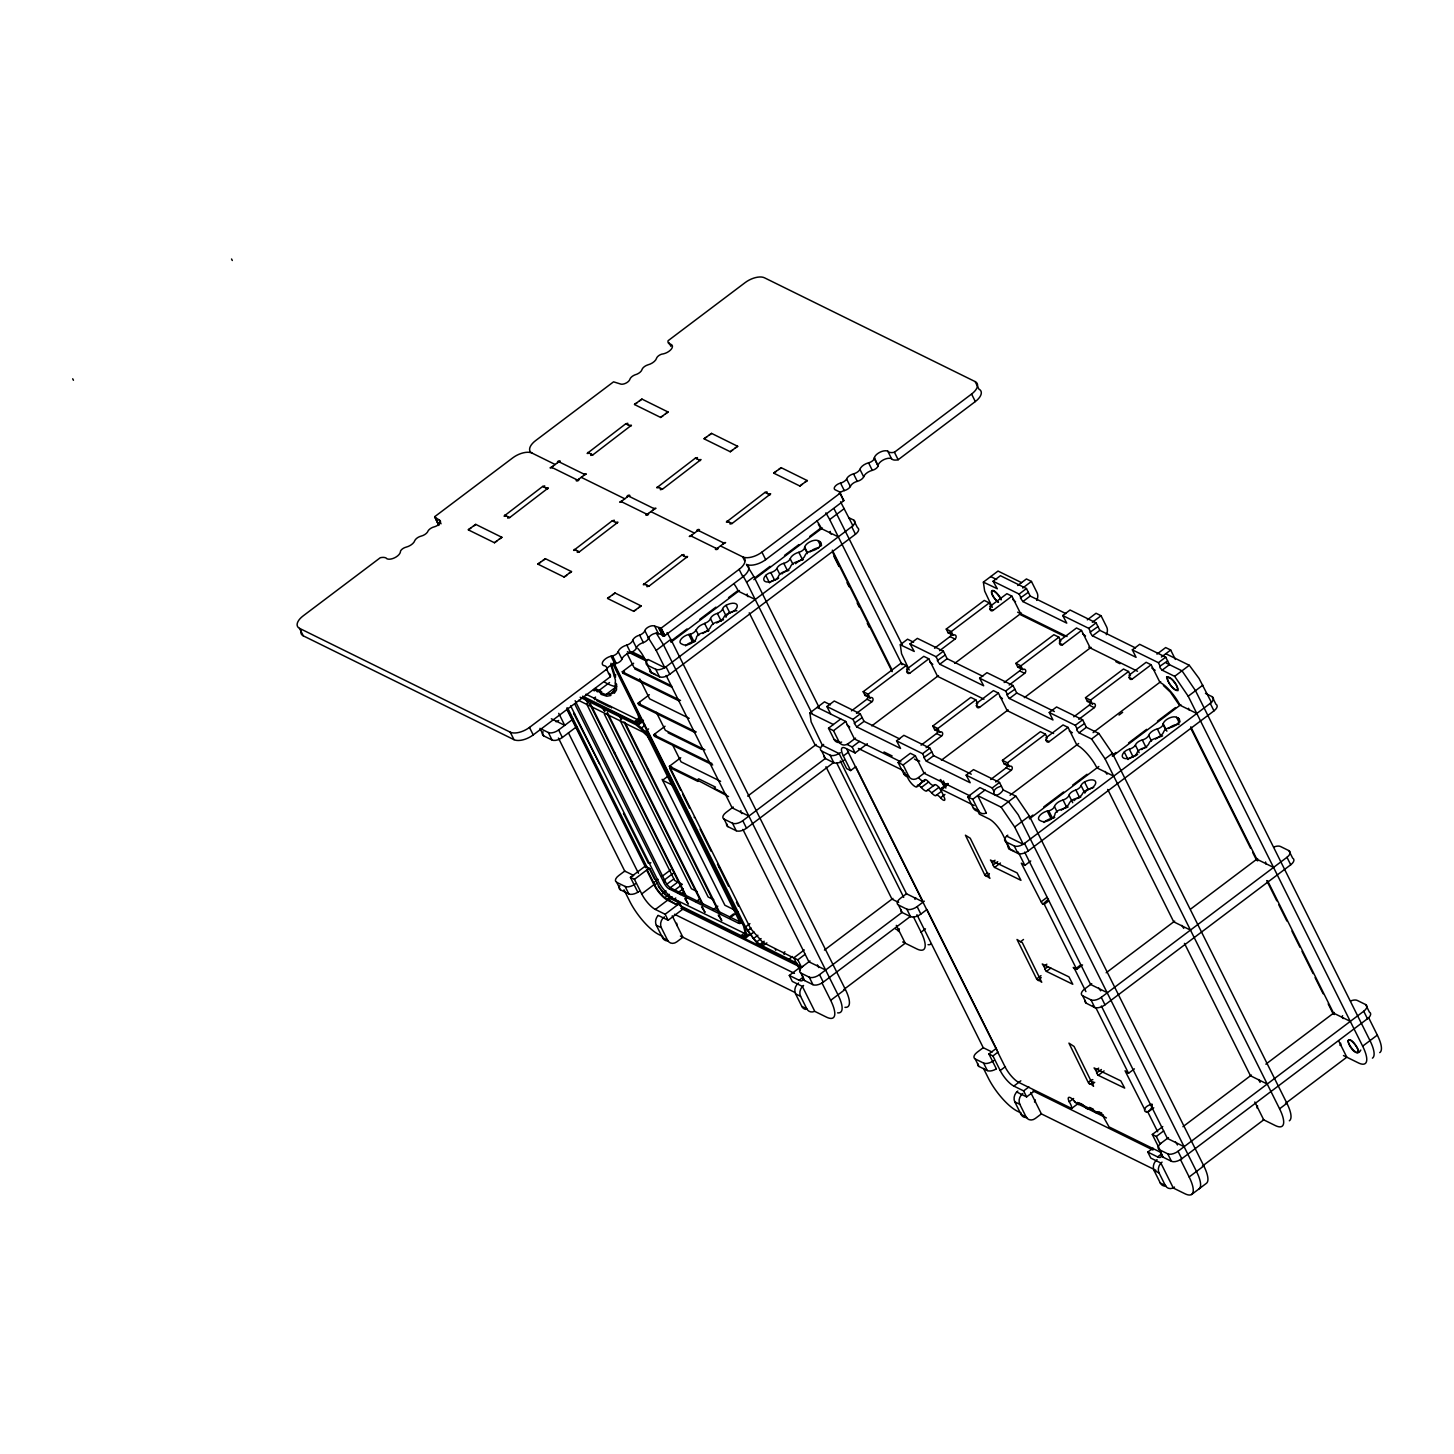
<?xml version="1.0" encoding="UTF-8"?>
<svg xmlns="http://www.w3.org/2000/svg" width="1454" height="1454" viewBox="0 0 1454 1454"><rect width="100%" height="100%" fill="white"/><g stroke="black" fill="none" stroke-linecap="round" stroke-linejoin="round"><path stroke-width="1.5" d="M676.855 925.526L676.728 923.217M830.488 704.827L824.473 701.846L809.878 712.933L811.132 721.875L822.401 745.339L839.14 753.59L846.628 768.584L850.645 770.565L855.879 766.621M913.585 642.177L907.55 639.197L900.299 644.758L901.553 653.7L909.241 670.003M1021.544 582.636L998.026 571.058L983.377 582.109L984.649 591.033L992.337 607.336M1151.695 1104.44L1152.313 1105.694M1177.413 1144.97L1177.031 1143.88M1183.756 928.379L1181.866 925.398M906.86 775.891A9.506 2.635 53.5 0 1 907.987 778.363A8.033 2.454 53 0 0 913.439 785.414A8.033 2.454 53 0 0 917.329 786.305L917.456 785.269A5.38 1.654 53 0 1 921.291 787.505A8.033 2.454 53 0 0 927.216 790.431A6.089 1.872 53 0 1 931.614 792.866A6.416 1.963 53 0 0 936.34 795.193A6.089 1.854 53 0 1 940.556 797.773A5.78 1.763 53 0 0 944.318 800.372A5.78 1.763 53 0 0 944.1 797.137L940.538 788.94L974.18 805.516M1105.113 771.456L1107.003 774.255M1098.77 988.048L1100.66 990.846M1175.523 1141.99L1176.795 1143.535M434.637 517.115L439.544 520.15A5.78 2.853 -26.5 0 1 439.617 523.567A5.78 2.853 -26.5 0 1 434.183 526.857A6.089 2.999 -26.5 0 0 428.076 530.91A6.416 3.181 -26.5 0 1 421.169 536.108A6.089 3.017 -26.5 0 0 414.772 540.634A8.033 3.962 -26.5 0 1 406.139 547.14A5.38 2.654 -26.5 0 0 400.577 550.957L400.304 552.375A8.033 3.962 -26.5 0 1 394.561 557.827A8.033 3.962 -26.5 0 1 386.928 558.772A9.506 4.544 -24.8 0 0 380.294 557.718L303.141 615.896A15.013 7.415 -26.5 0 0 299.542 628.364L303.286 635.852L513.989 739.668A15.013 7.415 -26.5 0 0 533.218 734.924L610.371 676.746L606.645 669.24A9.506 4.689 -27 0 0 603.555 665.514A8.033 3.962 -26.5 0 1 603.465 660.77A8.033 3.962 -26.5 0 1 611.025 656.19L613.243 655.736A5.38 2.654 -26.5 0 0 618.204 651.61A8.033 3.962 -26.5 0 1 626.838 645.103A6.089 3.017 -26.5 0 0 632.726 640.342A6.416 3.181 -26.5 0 1 639.633 635.144A6.089 2.999 -26.5 0 0 644.849 630.654A5.78 2.853 -26.5 0 1 648.975 626.729A5.78 2.853 -26.5 0 1 654.482 626.056L661.17 628.128L739.123 569.35A15.013 7.415 -26.5 0 0 742.703 556.882A15.013 7.415 -26.5 0 0 761.932 552.138L839.903 493.36L839.703 491.979L835.178 489.798A5.78 2.853 -26.5 0 1 835.105 486.381A5.78 2.853 -26.5 0 1 840.539 483.091A6.089 2.999 -26.5 0 0 846.628 479.057A6.416 3.181 -26.5 0 1 853.534 473.859A6.089 3.017 -26.5 0 0 859.932 469.333A8.033 3.962 -26.5 0 1 868.565 462.826A5.38 2.654 -26.5 0 0 874.127 459.01L874.399 457.592A8.033 3.962 -26.5 0 1 880.161 452.121A8.033 3.962 -26.5 0 1 887.794 451.194A9.506 4.653 -26.1 0 0 894.428 452.249L971.581 394.052A15.013 7.415 -26.5 0 0 975.161 381.602L764.459 277.787A15.013 7.415 -26.5 0 0 745.248 282.53L668.077 340.727A9.506 4.726 -28.6 0 0 671.148 344.453A8.033 3.962 -26.5 0 1 671.257 349.196A8.033 3.962 -26.5 0 1 663.696 353.776L661.461 354.231A5.38 2.654 -26.5 0 0 656.517 358.338A8.033 3.962 -26.5 0 1 647.884 364.863A6.089 3.017 -26.5 0 0 641.977 369.607A6.416 3.181 -26.5 0 1 635.071 374.823A6.089 2.999 -26.5 0 0 629.873 379.294A5.78 2.853 -26.5 0 1 625.729 383.238A5.78 2.853 -26.5 0 1 620.24 383.911L613.552 381.839L535.599 440.617A15.013 7.415 -26.5 0 0 532 453.066A15.013 7.415 -26.5 0 0 512.789 457.828L434.819 516.606L438.763 525.494L438.363 524.603M924.653 779.998L917.329 786.305L924.78 779.744A5.38 1.654 53 0 1 928.615 781.979A8.033 2.454 53 0 0 934.54 784.906A6.089 1.872 53 0 1 938.939 787.341A6.416 1.963 53 0 0 941.083 789.377M606.136 670.203A8.033 3.962 -26.5 0 1 614.769 663.696L616.987 663.224A5.38 2.654 -26.5 0 0 621.93 659.116A8.033 3.962 -26.5 0 1 630.563 652.61A6.089 3.017 -26.5 0 0 636.47 647.848A6.416 3.181 -26.5 0 1 643.377 642.632A6.089 2.999 -26.5 0 0 648.575 638.161A5.78 2.853 -26.5 0 1 652.719 634.235A5.78 2.853 -26.5 0 1 658.208 633.562L664.896 635.634L742.867 576.838A15.013 7.415 -26.5 0 0 746.447 564.388A15.013 7.415 -26.5 0 0 765.676 559.645L843.629 500.848L843.429 499.467M1035.23 1099.842L1035.357 1102.15L1034.448 1101.859M1257.565 1105.803L1257.038 1108.039M1340.643 1043.154L1340.77 1045.462L1339.861 1045.153M790.194 558.809L789.249 560.19A6.089 3.017 -26.5 0 1 783.797 563.316A6.416 3.181 -26.5 0 0 776.89 568.532A6.089 2.999 -26.5 0 1 770.802 572.567A5.78 2.853 -26.5 0 0 765.785 575.384A9.142 4.507 -26.5 0 0 765.222 581.527A9.142 4.507 -26.5 0 0 774.982 579.91A5.78 2.853 -26.5 0 0 778.435 576.329A6.089 2.999 -26.5 0 1 783.651 571.84A6.416 3.181 -26.5 0 0 790.558 566.642A6.089 3.017 -26.5 0 1 796.447 561.88A8.033 3.962 -26.5 0 0 805.08 555.373A5.38 2.654 -26.5 0 1 810.042 551.266L812.259 550.793A8.033 3.962 -26.5 0 0 819.82 546.231A8.033 3.962 -26.5 0 0 819.729 541.488L818.057 540.652A8.033 3.962 -26.5 0 0 810.405 541.597A8.033 3.962 -26.5 0 0 804.662 547.049L804.389 548.485A5.38 2.654 -26.5 0 1 798.828 552.284A8.033 3.962 -26.5 0 0 790.194 558.809L793.012 564.425M1148.696 735.433L1147.751 736.814A6.089 3.017 -26.5 0 1 1142.299 739.959A6.416 3.181 -26.5 0 0 1135.392 745.157A6.089 2.999 -26.5 0 1 1129.304 749.192A5.78 2.853 -26.5 0 0 1124.269 752.009A9.142 4.507 -26.5 0 0 1123.724 758.17A9.142 4.507 -26.5 0 0 1133.466 756.553A5.78 2.853 -26.5 0 0 1136.937 752.954A6.089 2.999 -26.5 0 1 1142.135 748.483A6.416 3.181 -26.5 0 0 1149.042 743.267A6.089 3.017 -26.5 0 1 1154.949 738.523A8.033 3.962 -26.5 0 0 1163.582 732.016A5.38 2.654 -26.5 0 1 1168.525 727.891L1170.761 727.436A8.033 3.962 -26.5 0 0 1178.322 722.856A8.033 3.962 -26.5 0 0 1178.213 718.112L1176.54 717.295A8.033 3.962 -26.5 0 0 1168.907 718.221A8.033 3.962 -26.5 0 0 1163.164 723.692L1162.891 725.11A5.38 2.654 -26.5 0 1 1157.329 728.927A8.033 3.962 -26.5 0 0 1148.696 735.433L1151.495 741.067M594.195 690.959L593.577 689.541L605.827 694.648L611.97 693.522L615.242 688.542L615.405 680.036L610.735 664.533M611.97 693.522L614.569 690.686L613.097 691.795L614.315 693.285L616.478 689.978L616.605 684.307L615.351 682.998M583.327 697.684L637.524 724.001L640.305 722.202L637.888 712.587M574.675 703.845L664.732 884.232A5.925 1.817 53 0 0 668.531 888.576L738.541 923.235L740.34 923.054L647.503 736.106L643.34 732.271L578.583 700.374M741.849 937.194L746.029 937.63L746.992 936.158L744.575 926.543L613.334 663.315M991.192 1051.896L992.191 1051.896M899.299 928.815L899.117 931.596L897.736 930.56M1358 1052.442C1361.253 1052.387 1351.675 1037.265 1348.694 1040.101C1345.459 1040.464 1355.964 1059.802 1360.799 1050.061M817.366 964.838L818.729 967.582M1188.536 708.28L1189.463 710.352M559.681 462.136C562.044 459.9 556.319 460.809 557.627 462.645M544.359 487.272L544.741 485.927L542.687 486.436L504.047 516.097L506.356 515.916M508.028 516.733L507.646 518.078L509.7 517.569L548.34 487.908L546.032 488.09M627.437 424.623L627.819 423.278L625.765 423.786L587.143 453.448L589.452 453.266M591.124 454.084L590.742 455.429L592.796 454.92L631.436 425.259L629.109 425.44M576.729 479.675C574.366 481.91 580.091 481.02 578.783 479.166M629.309 496.45C631.672 494.215 625.947 495.105 627.237 496.959M613.97 521.568L614.351 520.241L612.298 520.75L573.676 550.394L575.984 550.212M577.656 551.048L577.274 552.375L579.328 551.866L617.968 522.222L615.642 522.404M697.066 458.919L697.447 457.592L695.394 458.101L656.754 487.744L659.062 487.563M660.752 488.399L660.352 489.725L662.424 489.216L701.046 459.573L698.738 459.737M646.358 513.971C643.977 516.206 649.72 515.316 648.411 513.462M698.92 530.746C701.282 528.511 695.557 529.42 696.866 531.255M683.598 555.882L683.98 554.537L681.926 555.046L643.286 584.708L645.594 584.526M647.266 585.344L646.885 586.671L648.957 586.18L687.578 556.518L685.27 556.7M766.676 493.215L767.058 491.888L765.004 492.397L726.382 522.041L728.69 521.877M730.362 522.695L729.981 524.022L732.034 523.513L770.675 493.869L768.348 494.051M715.968 548.285C713.605 550.521 719.33 549.612 718.022 547.776M558.699 720.475L556.01 721.766M747.229 594.05L746.593 595.049L748.119 596.703M830.325 531.401L829.689 532.4L831.397 534.4M740.904 810.641L740.25 811.641L741.976 813.64M1265.562 861.968L1266.216 864.294M470.878 528.056L468.261 529.765L475.749 524.385L501.975 537.362L499.358 539.052M637.052 402.758L634.435 404.466L641.941 399.087L668.149 412.045L665.532 413.754M468.424 529.91L494.469 542.742L501.812 537.217M634.616 404.594L660.661 417.443L667.986 411.918M540.488 562.371L537.871 564.079L545.377 558.681L571.604 571.658L568.987 573.367M706.662 437.054L704.045 438.763L711.551 433.383L737.778 446.36L735.161 448.05M538.053 564.207L564.097 577.038L571.422 571.513M704.227 438.908L730.271 451.74L737.596 446.214M610.117 596.667L607.499 598.376L614.987 592.996L641.214 605.954L638.597 607.663M776.291 471.369L773.673 473.077L781.18 467.679L807.406 480.656L804.789 482.364M607.663 598.521L633.726 611.352L641.05 605.827M773.855 473.204L799.9 486.036L807.224 480.511M299.542 628.364L510.245 732.18A15.013 7.415 -26.5 0 0 529.474 727.418L606.645 669.24M839.249 493.415A5.78 2.853 -26.5 0 1 844.283 490.598A6.089 2.999 -26.5 0 0 850.372 486.563A6.416 3.181 -26.5 0 1 857.278 481.347A6.089 3.017 -26.5 0 0 863.676 476.839A8.033 3.962 -26.5 0 1 872.309 470.333A5.38 2.654 -26.5 0 0 877.871 466.516L878.143 465.08A8.033 3.962 -26.5 0 1 883.887 459.628A8.033 3.962 -26.5 0 1 891.52 458.682A9.506 4.653 -26.1 0 0 898.154 459.737L975.325 401.558A15.013 7.415 -26.5 0 0 978.905 389.109L975.161 381.602M615.86 674.947L614.388 676.055L615.605 677.091L610.989 663.278M679.272 701.01L623.021 673.293L622.276 671.803L633.635 663.242M597.231 691.831L609.535 682.544M623.021 673.293L624.493 672.202L623.748 670.694M840.557 501.775L852.953 525.803L664.805 667.695L656.19 650.411L670.839 639.36L667.041 632.617M811.968 713.332L746.611 582.236L753.935 576.711L746.629 564.824M902.062 664.714L829.689 519.569L844.338 508.536M595.558 697.084L594.086 698.193L594.831 699.701M670.785 641.196L687.033 628.946M699.665 619.404L715.913 607.154M728.545 597.63L737.578 590.833M755.626 577.22L770.075 566.333M784.506 555.428L798.955 544.541M809.787 536.381L820.619 528.22L838.304 536.853M670.93 642.195L739.432 590.542M753.863 579.655L822.382 528.002M576.784 726.6L562.371 737.469A8.033 3.962 -26.5 0 1 552.066 740.013L543.705 735.888L539.961 728.381L548.34 732.507A8.033 3.962 -26.5 0 0 558.627 729.963L573.04 719.094M605.827 694.648L616.623 686.506M647.848 659.789A8.033 3.962 -26.5 0 0 647.375 665.187L651.101 672.675L659.48 676.801A8.033 3.962 -26.5 0 0 669.767 674.274L855.479 534.236A8.033 3.962 -26.5 0 0 857.406 527.566L853.662 520.059L848.645 517.588M694.976 732.507L638.724 704.79L637.979 703.3L649.338 694.739M582.6 696.193L634.362 721.693L637.979 718.967M634.362 721.693L636.543 722.402L640.941 719.094M639.342 722.638L642.941 719.912M639.342 723.674L642.959 720.948M635.18 723.22L638.052 725.019L643.468 720.948M638.052 725.019L641.468 727.945L645.085 725.219M641.468 727.945L645.013 731.616L648.611 728.908M644.558 733.034L646.012 731.925M645.521 733.852L646.994 732.761M646.539 734.906L647.993 733.797M648.357 737.378L649.829 736.269M712.696 764.986L654.427 736.287L653.682 734.779L665.041 726.237M649.338 739.105L650.792 737.996M794.629 958.404L762.714 942.319L750.573 928.506L669.385 766.276L680.745 757.716M671.657 766.64L670.13 767.785L697.975 781.434L697.229 779.944L669.385 766.276M667.84 776.309L662.588 780.271L674.329 786.051M830.67 714.041L826.926 706.535L834.251 701.01L860.295 713.859L862.167 717.604L854.225 723.238L856.715 726.873L900.571 748.447L896.555 740.849L903.879 735.324L929.924 748.156L931.796 751.9L923.853 757.534L926.325 761.169L970.2 782.743L966.165 775.146L973.489 769.62L999.534 782.452L1001.406 786.214C988.193 788.995 994.318 802.208 1003.278 789.958L1015.873 796.156L1029.341 815.985L1203.803 1165.926A32.115 9.833 53 0 1 1206.238 1183.447L1191.571 1194.497M900.299 644.758L914.257 651.447L910.022 643.886L917.347 638.361L943.392 651.192L945.264 654.954L937.321 660.589L939.793 664.224L983.667 685.779L979.632 678.2L986.957 672.675L1013.002 685.506L1014.874 689.251L1006.931 694.885L1009.058 698.302L1052.987 719.984L1049.261 712.496L1056.585 706.971L1082.63 719.803L1084.502 723.547L1076.669 729.017L1076.851 730.326L1079.05 732.834L1091.572 738.995L1105.095 758.861L1279.575 1108.802A32.115 9.833 53 0 1 1275.285 1125.541L1263.199 1119.58M983.377 582.109L997.353 588.797L993.1 581.236L1000.425 575.711L1026.469 588.543L1028.341 592.287L1020.399 597.939L1022.889 601.574L1066.763 623.13L1062.729 615.533L1070.053 610.008L1096.098 622.857L1097.97 626.601L1090.027 632.236L1092.154 635.652L1136.083 657.335L1132.339 649.847L1139.663 644.322L1165.726 657.153L1167.58 660.898L1159.765 666.368L1159.947 667.677L1162.128 670.167L1174.65 676.346L1188.191 696.212L1362.652 1046.153A32.115 9.833 53 0 1 1358.381 1062.892L1343.46 1055.549M856.497 713.351L871.946 701.7A2.417 1.963 -63.8 0 0 872.836 698.447A2.417 1.963 -63.8 0 0 870.074 697.956L865.057 695.466L863.185 691.722L901.171 663.079L906.187 665.55L908.059 669.294A2.417 1.963 -63.8 0 0 907.169 672.566A2.417 1.963 -63.8 0 0 909.931 673.057L928.815 658.807L937.539 676.31L983.976 699.192M939.575 650.701L955.024 639.051A2.417 1.963 -63.8 0 0 955.932 635.798A2.417 1.963 -63.8 0 0 953.17 635.289L948.135 632.817L946.263 629.073L984.267 600.429L989.283 602.901L991.155 606.645A2.417 1.963 -63.8 0 0 990.265 609.898A2.417 1.963 -63.8 0 0 993.027 610.407L1011.911 596.158L1020.635 613.661M863.185 691.722L868.202 694.194L906.187 665.55M946.263 629.073L951.298 631.545L989.283 602.901M637.888 892.32L630.418 877.325L645.067 866.275L649.92 868.674L658.789 886.086A13.377 4.089 53 0 0 667.386 895.882L679.163 901.971L682.78 909.204L668.131 920.255L658.08 915.311M848.354 743.557A8.033 6.543 -63.8 0 1 839.122 741.922L834.105 739.45L828.507 728.2L840.703 718.985M851.462 710.879L866.911 699.229A2.417 1.963 -63.8 0 0 867.511 695.539M906.624 669.276L923.799 656.336L928.815 658.807M934.558 648.23L950.007 636.579A2.417 1.963 -63.8 0 0 950.898 633.308M989.72 606.627L1006.895 593.686L1011.911 596.158M1017.709 585.526L1026.415 578.946L1031.449 581.436L1037.047 592.669A8.033 6.543 -63.8 0 1 1036.702 600.393M650.865 862.749L648.393 863.349L623.475 813.368L624.475 813.858M630.418 877.325L634.435 879.306L649.084 868.256L654.536 879.216M647.484 870.51L656.354 887.94A13.377 4.089 53 0 0 664.951 897.736L677.346 905.06L667.568 900.226A15.013 4.598 53 0 1 653.918 884.704L646.648 870.11L649.92 868.674M828.507 728.2L833.524 730.671L845.737 721.457L854.461 738.959L900.88 761.841M1022.725 587.998L1031.449 581.436M733.252 807.025L726.037 812.459A8.033 3.962 -26.5 0 0 724.11 819.129L727.854 826.617L736.233 830.743A8.033 3.962 -26.5 0 0 746.52 828.198L833.905 762.314M747.665 796.138L816.185 744.484M826.926 706.535L852.971 719.366L860.295 713.859M910.022 643.886L936.067 656.717L943.392 651.192M993.1 581.236L1019.145 594.068L1026.469 588.543M856.715 726.873L864.039 721.348L899.681 738.923M939.793 664.224L947.136 658.698L982.777 676.255M1022.889 601.574L1030.214 596.049L1065.873 613.606M654.445 882.069L658.062 879.343M661.679 876.635L670.694 869.819M668.131 920.255L665.132 914.257L655.354 909.441A15.013 4.598 53 0 1 641.723 893.919L653.918 884.704M654.718 885.032L657.153 883.196M724.11 819.129L732.489 823.237A8.033 3.962 -26.5 0 0 742.776 820.71L824.763 758.897M663.787 880.397L672.82 873.581M663.751 882.505L665.223 881.397L575.13 700.701M855.57 738.123L847.137 744.484L852.153 746.956L855.134 752.954L867.347 743.757M871.782 725.891L938.502 675.583M954.733 663.351L1021.435 613.043M666.55 884.414L673.765 878.979M852.153 746.956L859.478 741.431M850.645 770.565L843.356 755.953L848.591 752.009M662.406 893.683L666.023 890.957M669.622 888.23L678.654 881.433M669.749 889.339L671.221 888.23L741.013 922.454L739.541 923.563M665.605 897.027L669.222 894.301M674.638 890.212L681.853 884.777M667.004 899.008L669.44 897.173M655.354 909.441L667.568 900.226M668.713 899.662L672.33 896.936M677.746 892.865L683.162 888.776M570.64 705.862L659.498 883.632A18.884 5.78 53 0 0 671.639 897.445L674.292 899.117L675.765 898.009M680.399 894.519L683.998 891.793M676.728 903.806L679.163 901.971M665.132 914.257L679.781 903.207L670.003 898.39M685.779 899.117L688.269 904.115L684.779 898.627L687.251 898.009M696.03 901.716L699.374 899.19M926.107 747.647L941.556 735.997A2.417 1.963 -63.8 0 0 942.465 732.743A2.417 1.963 -63.8 0 0 939.702 732.253L934.668 729.781L932.796 726.037L970.799 697.375L975.816 699.847L977.688 703.609A2.417 1.963 -63.8 0 0 976.797 706.862A2.417 1.963 -63.8 0 0 979.56 707.353L998.444 693.122L1007.168 710.606L1053.587 733.488M1009.203 684.998L1024.652 673.347A2.417 1.963 -63.8 0 0 1025.543 670.094A2.417 1.963 -63.8 0 0 1022.78 669.603L1017.764 667.132L1015.892 663.369L1053.877 634.726L1058.912 637.197L1060.784 640.96A2.417 1.963 -63.8 0 0 1059.875 644.213A2.417 1.963 -63.8 0 0 1062.638 644.704L1081.522 630.454L1090.246 647.957M932.796 726.037L937.83 728.509L975.816 699.847M1015.892 663.369L1020.908 665.859L1058.912 637.197M907.714 776.818A8.033 6.543 -63.8 0 1 903.734 773.746L898.118 762.496L910.331 753.299L915.348 755.771L924.072 773.255L970.509 796.138M921.091 745.175L936.54 733.525A2.417 1.963 -63.8 0 0 937.612 730.799M976.252 703.591L993.427 690.632L998.444 693.122M1004.169 682.526L1019.636 670.876A2.417 1.963 -63.8 0 0 1020.708 668.149M1059.348 640.923L1076.505 627.983L1081.522 630.454M1087.319 619.84L1096.043 613.261L1101.06 615.733L1106.676 626.983A8.033 6.543 -63.8 0 1 1106.312 634.689M898.118 762.496L903.134 764.968L915.348 755.771M1092.336 622.312L1101.06 615.733M712.769 909.968L717.803 906.169M896.555 740.849L922.599 753.681L929.924 748.156M979.632 678.2L1005.677 691.032L1013.002 685.506M1062.729 615.533L1088.773 628.364L1096.098 622.857M926.325 761.169L933.65 755.662L971.29 774.2M1009.421 698.52L1016.746 692.995L1054.386 711.533M1092.517 635.871L1099.842 630.345L1135.483 647.921M730.181 916.456L733.543 913.93M729.508 918.219L737.905 911.894M925.18 772.419L917.965 777.872A8.033 6.543 -63.8 0 1 908.75 776.218L903.734 773.746M941.41 760.188L1008.131 709.879M1024.343 697.647L1091.063 647.339M738.541 923.235L740.013 922.127M740.068 923.472L741.522 922.363M921.291 787.505L928.615 781.979M797.046 963.257L759.788 944.537L753.481 938.557L745.52 926.943L749.919 923.635M927.216 790.431L934.54 784.906M679.327 905.242L741.031 935.649L745.429 932.341M747.647 930.705L751.245 927.979M931.614 792.866L938.939 787.341M741.031 935.649L743.212 936.376L746.829 933.65M940.411 789.213L947.863 783.415M940.429 789.486L947.735 783.815M744.212 937.957L749.628 933.868M940.502 789.831L947.79 784.124M940.647 790.213L947.899 784.488M746.029 937.63L751.427 933.541M750.391 934.74L754.008 932.014M936.34 795.193L940.738 791.885M753.481 938.557L757.879 935.249M940.556 797.773L944.936 794.466M756.68 941.901L761.078 938.575M995.736 781.961L1011.184 770.311A2.417 1.963 -63.8 0 0 1012.075 767.058A2.417 1.963 -63.8 0 0 1009.312 766.549L1004.296 764.077L1002.424 760.333L1040.41 731.689L1045.444 734.161L1047.298 737.905A2.417 1.963 -63.8 0 0 1046.407 741.158A2.417 1.963 -63.8 0 0 1049.17 741.649L1068.054 727.418L1076.778 744.921L1079.868 746.847A22.773 6.961 53 0 1 1094.517 763.514L1096.97 767.894L1113.709 776.145M1078.813 719.312L1094.28 707.644A2.417 1.963 -63.8 0 0 1095.171 704.39A2.417 1.963 -63.8 0 0 1092.408 703.9L1087.374 701.428L1085.52 697.684L1123.506 669.022L1128.522 671.512L1130.394 675.256A2.417 1.963 -63.8 0 0 1129.504 678.509A2.417 1.963 -63.8 0 0 1132.266 679L1151.15 664.769L1159.874 682.253L1162.964 684.198A22.773 6.961 53 0 1 1177.595 700.864L1180.066 705.245L1196.806 713.496M759.788 944.537L764.186 941.229M744.575 926.543L756.825 942.955L760.26 945.863L763.859 943.137M762.441 946.209L766.84 942.883M1002.424 760.333L1007.44 762.805L1045.444 734.161M1085.52 697.684L1090.536 700.156L1128.522 671.512M979.105 811.15A8.033 6.543 -63.8 0 1 973.344 808.042L967.746 796.792L979.941 787.595L1008.476 801.645L1018.218 814.767L1196.478 1171.451A32.115 9.833 53 0 1 1198.896 1188.972M990.701 779.489L1006.168 767.821A2.417 1.963 -63.8 0 0 1006.75 764.132M1045.862 737.887L1063.038 724.946L1068.054 727.418M1073.797 716.822L1089.246 705.172A2.417 1.963 -63.8 0 0 1089.846 701.482M1128.958 675.238L1146.134 662.297L1151.15 664.769M1156.948 654.136L1165.672 647.557L1170.688 650.029L1175.359 659.407M967.746 796.792L972.762 799.282L984.976 790.067M1161.401 657.026L1170.688 650.029M966.165 775.146L992.21 787.977L999.534 782.452M1049.261 712.496L1075.306 725.328L1082.63 719.803M1132.339 649.847L1158.402 662.679L1165.726 657.153M784.924 951.807L783.47 952.897L784.215 954.406M1079.05 732.834L1086.374 727.309L1098.951 733.507M1162.128 670.167L1169.452 664.642L1167.58 660.898M792.521 956.514L788.904 959.24L789.649 960.731M800.173 970.618L793.811 957.841L804.28 949.935M1010.039 795.229L1078.65 743.521M1093.081 732.616L1160.692 681.653M1119.035 715.041L1122.652 712.315M793.811 957.841L797.828 959.822L805.152 954.297M986.375 813.095L977.651 795.592L1001.152 807.17L1015.801 796.12M1091.572 738.995L1098.897 733.47L1112.419 753.336L1286.899 1103.277A32.115 9.833 53 0 1 1289.316 1120.798M1174.65 676.346L1189.299 665.296L1199.041 678.418L1211.455 702.446L1023.307 844.32L1006.568 836.068M670.839 639.36L845.319 989.302L830.67 1000.334A32.115 9.833 53 0 1 826.381 1017.091L814.803 1011.384L802.354 986.394L792.303 981.432L789.304 975.434L799.773 967.546M810.005 960.949L801.572 967.31L797.828 959.822M824.418 950.08L892.938 898.408M789.304 975.434L799.1 980.269L802.572 977.633M1023.307 844.32L1014.692 827.035L1029.341 815.985M1105.095 758.861L1112.419 753.336M1188.191 696.212L1202.84 685.161M802.79 966.401A8.033 3.962 -26.5 0 0 800.863 973.053L809.242 977.179A8.033 3.962 -26.5 0 0 819.529 974.634L901.498 912.821M1029.287 817.82L1032.885 815.094M1043.718 806.934L1063.583 791.957M1072.598 785.16L1087.047 774.273M1112.31 755.208L1115.927 752.481M1128.558 742.958L1146.624 729.345M1157.439 721.184L1175.504 707.571M1029.414 818.838L1098.824 766.494M1112.365 756.298L1180.866 704.627M856.206 767.603L923.217 902.007L906.478 893.756L900.371 898.354A8.033 3.962 -26.5 0 0 898.463 905.024L906.823 909.15A8.033 3.962 -26.5 0 0 917.129 906.605L924.326 901.171M910.658 916.238L822.037 983.068L830.67 1000.334M898.463 905.024L902.189 912.512L910.567 916.638A8.033 3.962 -26.5 0 0 920.855 914.093L926.271 910.022M997.735 861.64L992.918 865.021L994.336 867.293L1020.962 880.324L1017.128 872.927L990.428 860.023L992.082 862.458L995.027 860.241M994.591 867.456L1000.443 863.022M989.392 873.6C988.029 879.052 981.723 875.326 987.72 872.782M843.883 989.447L905.224 943.21L896.318 925.362M1007.786 835.159A8.033 3.962 -26.5 0 0 1005.859 841.811L1009.603 849.318L1017.964 853.443A8.033 3.962 -26.5 0 0 1028.269 850.899L1213.981 710.861A8.033 3.962 -26.5 0 0 1215.889 704.19L1212.163 696.702L1205.457 693.394M902.68 941.956L916.802 948.917A32.115 9.833 53 0 0 921.073 932.159L925.471 928.852M1046.989 897.391L1041.137 901.807L1021.326 863.185L1024.87 865.403L1030.741 860.986M1041.137 901.807L1042.718 904.352L1048.443 899.045M1042.591 903.479L1044.263 904.297L1048.661 900.989M1041.209 977.561L1038.41 980.632L1036.793 979.269L1017.018 939.484L1020.563 941.701L1023.507 939.484M1048.098 966.692L1044.754 968.964L1046.171 971.254L1072.798 984.267L1068.963 976.888L1042.264 963.966L1043.917 966.401L1046.844 964.184M1046.407 971.399L1050.806 968.073M1036.611 978.942L1041.009 975.616M1082.558 964.929L1076.705 969.345L1073.216 967.401L1074.815 969.364L1080.667 964.947M996.39 1068.963L988.902 1053.968L996.244 1048.443M988.902 1053.968L992.937 1055.949L998.153 1052.005M1091.736 983.649L1084.539 989.084A8.033 3.962 -26.5 0 0 1082.612 995.754L1086.356 1003.26L1096.098 1008.24L1128.522 1073.288L1134.393 1068.872M1106.167 972.781L1174.687 921.109M1190.917 908.877L1257.619 858.569M1033.939 1091.372L1026.615 1096.898L1023.634 1090.9L1013.856 1086.083A15.013 4.598 53 0 1 1000.207 1070.544L1005.441 1066.6M1082.612 995.754L1090.991 999.879A8.033 3.962 -26.5 0 0 1101.278 997.335L1286.99 857.297A8.033 3.962 -26.5 0 0 1288.898 850.645L1280.538 846.519A8.033 3.962 -26.5 0 0 1273.849 847.028M1090.991 999.879L1094.717 1007.386A8.033 3.962 -26.5 0 0 1105.004 1004.841L1290.716 864.803A8.033 3.962 -26.5 0 0 1292.642 858.133L1288.898 850.645M1013.856 1086.083L1020.835 1080.813M1023.634 1090.9L1028.869 1086.956M1101.387 1069.526L1096.57 1072.925L1097.988 1075.197L1124.687 1088.101L1120.78 1080.831L1094.08 1067.908L1095.734 1070.344L1098.679 1068.127M1098.243 1075.342L1104.095 1070.926M1093.044 1081.503C1090.464 1087.919 1085.266 1081.594 1092.826 1079.577M1078.959 1102.932L1071.634 1108.457A9.506 2.944 52.7 0 0 1069.235 1101.805L1073.634 1098.497M1090.118 1083.703L1091.79 1084.539L1094.717 1082.321M1152.095 1106.948C1145.825 1118.271 1138.882 1107.257 1152.113 1104.186M1146.243 1111.365L1147.915 1112.183L1153.767 1107.766M1159.583 1149.078L1152.313 1134.465L1162.764 1126.577M1152.313 1134.465L1156.33 1136.446L1163.654 1130.921M1203.803 1165.926L1189.154 1176.977A32.115 9.833 53 0 1 1184.883 1193.716L1173.305 1188.027L1160.837 1163.018L1150.805 1158.075L1147.806 1152.077L1153.04 1148.133M1168.489 1137.591L1160.056 1143.953L1156.33 1136.446M1182.92 1126.705L1251.44 1075.051M1265.852 1064.164L1334.372 1012.511M1147.806 1152.077L1157.584 1156.893L1161.074 1154.258M1161.273 1143.026A8.033 3.962 -26.5 0 0 1159.365 1149.696L1167.726 1153.822A8.033 3.962 -26.5 0 0 1178.031 1151.277L1363.743 1011.239A8.033 3.962 -26.5 0 0 1365.651 1004.569L1357.291 1000.443A8.033 3.962 -26.5 0 0 1350.602 1000.97M1202.385 1166.09L1263.726 1119.834L1254.82 1101.987M1285.481 1103.441L1346.804 1057.185L1338.789 1041.119M1279.575 1108.802L1286.899 1103.277M1362.652 1046.153L1377.32 1035.103L1368.705 1017.818L1180.539 1159.692L1189.154 1176.977M552.356 467.661L550.048 467.843L552.738 466.334M584.054 474.149L586.362 473.968L583.672 475.476M621.985 501.975L619.658 502.139L622.367 500.63M653.682 508.464L655.99 508.282L653.3 509.791M691.595 536.272L689.287 536.453L691.977 534.945M723.292 542.76L725.601 542.578L722.911 544.087M1342.66 1015.692L1341.678 1016.909L1343.205 1018.563M919.691 761.096L916.038 759.624M1072.398 732.743L1069.326 730.908M1068.163 806.97L1066.8 807.497A8.033 3.962 -26.5 0 0 1061.275 810.151M702.773 633.508A8.033 3.962 -26.5 0 1 708.316 630.872L708.989 630.618M1063.074 800.009L1065.091 799.155A6.089 3.017 -26.5 0 0 1068.981 795.247A6.416 3.181 -26.5 0 1 1075.887 790.031A6.089 2.999 -26.5 0 0 1081.085 785.56A5.78 2.853 -26.5 0 1 1084.539 781.979A9.142 4.507 -26.5 0 1 1094.299 780.362A9.142 4.507 -26.5 0 1 1093.735 786.505A5.78 2.853 -26.5 0 1 1088.719 789.322A6.089 2.999 -26.5 0 0 1082.63 793.357A6.416 3.181 -26.5 0 1 1075.724 798.573A6.089 3.017 -26.5 0 0 1069.326 803.081A8.033 3.962 -26.5 0 1 1060.693 809.587A5.38 2.654 -26.5 0 0 1055.131 813.404L1054.859 814.822A8.033 3.962 -26.5 0 1 1049.116 820.292A8.033 3.962 -26.5 0 1 1041.482 821.219L1039.792 820.401A8.033 3.962 -26.5 0 1 1039.701 815.658A8.033 3.962 -26.5 0 1 1047.262 811.078L1049.479 810.623A5.38 2.654 -26.5 0 0 1054.441 806.516A8.033 3.962 -26.5 0 1 1063.074 800.009L1066.8 807.497M708.316 630.872L704.572 623.366L706.589 622.512A6.089 3.017 -26.5 0 0 710.479 618.604A6.416 3.181 -26.5 0 1 717.385 613.406A6.089 2.999 -26.5 0 0 722.583 608.917A5.78 2.853 -26.5 0 1 726.055 605.337A9.142 4.507 -26.5 0 1 735.797 603.719A9.142 4.507 -26.5 0 1 735.251 609.862A5.78 2.853 -26.5 0 1 730.217 612.679A6.089 2.999 -26.5 0 0 724.128 616.732A6.416 3.181 -26.5 0 1 717.222 621.93A6.089 3.017 -26.5 0 0 710.824 626.456A8.033 3.962 -26.5 0 1 702.191 632.963A5.38 2.654 -26.5 0 0 696.63 636.779L696.357 638.197A8.033 3.962 -26.5 0 1 690.614 643.649A8.033 3.962 -26.5 0 1 682.98 644.595L681.308 643.777A8.033 3.962 -26.5 0 1 681.199 639.015A8.033 3.962 -26.5 0 1 688.76 634.453L690.995 633.999A5.38 2.654 -26.5 0 0 695.939 629.873L698.738 635.507M685.525 645.867A8.033 3.962 -26.5 0 1 692.504 641.959L694.721 641.487A5.38 2.654 -26.5 0 0 695.503 641.196M1044.027 822.491A8.033 3.962 -26.5 0 1 1051.006 818.584L1053.223 818.129M932.814 664.333L929.851 662.152M1085.538 635.98L1082.558 633.799M849.736 726.982L847.01 724.946M1002.442 698.629L999.716 696.593M1155.148 670.294L1151.841 668.058M613.424 692.431L609.826 693.921L610.898 695.485L606.809 696.23L601.084 694.358L600.211 692.813L601.683 691.704L595.049 688.433M641.123 719.894L637.288 719.494L585.944 694.194M636.543 722.402L639.051 720.784L638.324 715.441L612.661 663.497M743.212 936.376L745.738 934.74L743.521 925.962L650.665 740.177L644.831 732.343L635.852 724.692L580.128 697.229M915.802 897.9L914.511 897.845L915.057 899.39M1015.546 601.774L1012.747 599.43M633.69 875.253L632.89 876.017M641.941 399.087L639.487 400.922M660.661 417.443L663.097 415.59M711.551 433.383L709.116 435.219M730.271 451.74L732.725 449.904M781.18 467.679L778.726 469.533M799.9 486.036L802.335 484.2M475.749 524.385L473.313 526.221M494.469 542.742L496.923 540.906M545.377 558.681L542.942 560.535M564.097 577.038L566.715 575.348M614.987 592.996L612.552 594.831M633.726 611.352L636.161 609.499M1028.341 592.287L1030.214 596.049M1097.97 626.601L1099.842 630.345M945.264 654.954L947.136 658.698M1014.874 689.251L1016.746 692.995M1084.502 723.547L1086.374 727.309M862.167 717.604L864.039 721.348M931.796 751.9L933.65 755.662M1001.406 786.214L1003.278 789.958M1092.954 1005.75L1094.408 1007.422M1260.091 1082.394L1258.582 1079.559M746.156 934.159L674.292 899.117M1099.533 1112.292L1101.714 1113.001M1100.351 1113.819L1102.714 1114.6M662.642 635.798L658.898 628.292M1165.799 653.718L1189.299 665.296M990.647 576.547L996.681 579.51M1166.308 663.097L1182.047 670.857L1195.515 690.686L1369.995 1040.628A32.115 9.833 53 0 1 1372.412 1058.149M1017.636 612.189L1067.054 636.525M1088.755 647.212L1137.519 671.239M1020.49 614.715L1064.292 636.289M1115.89 661.715L1119.962 663.715M625.765 423.786L630.782 426.258M695.394 458.101L700.41 460.573M765.004 492.397L770.038 494.869M989.683 608.753L993.027 610.407M1059.294 643.05L1062.638 644.704M1128.922 677.346L1132.266 679M587.779 452.43L592.796 454.92M657.39 486.745L662.424 489.216M727.018 521.041L732.034 523.513M950.007 636.579L955.024 639.051M1019.636 670.876L1024.652 673.347M1089.246 705.172L1094.28 707.644M532 453.066L555.174 464.498M581.236 477.33L624.802 498.795M650.847 511.626L694.43 533.091M720.475 545.941L742.703 556.882L744.575 560.644M542.687 486.436L547.704 488.926M612.298 520.75L617.314 523.222M681.926 555.046L686.942 557.518M906.587 671.403L909.931 673.057M976.216 705.699L979.56 707.353M1045.826 740.013L1049.17 741.649M755.226 599.502L738.487 591.269L736.015 586.889A22.773 6.961 53 0 0 733.852 583.636M1256.819 859.187L1273.559 867.438M504.683 515.098L509.7 517.569M574.312 549.394L579.328 551.866M643.922 583.69L648.957 586.18M866.911 699.229L871.946 701.7M936.54 733.525L941.556 735.997M1006.168 767.821L1011.184 770.311M817.203 707.407L845.737 721.457M914.493 759.115L917.837 760.769M809.878 712.933L833.378 724.51M884.014 751.972L892.156 755.971M858.387 748.465L903.152 770.529A9.506 2.635 53.5 0 1 903.679 771.165M973.344 808.042L978.378 810.514A8.033 6.543 -63.8 0 0 985.903 813.149M855.134 752.954L845.356 748.138A15.013 4.598 53 0 0 843.356 755.953M648.066 659.444L664.805 667.695M632.29 651.919L643.922 657.644M630.691 652.192L646.757 660.098M627.419 651.701L645.503 660.607M820.256 747.665L815.221 745.193L749.228 612.806M1190.462 930.087L1173.723 921.836L1107.712 789.431M647.375 665.187L655.736 669.313L659.48 676.801M823.636 744.412A8.033 3.962 -26.5 0 0 821.71 751.082L830.089 755.208L833.814 762.714A8.033 3.962 -26.5 0 0 844.102 760.169M1005.859 841.811L1014.238 845.937L1017.964 853.443M655.536 674.438L651.519 672.457L649.702 668.804M1014.038 851.063L1010.021 849.1L1002.733 834.487A15.013 4.598 53 0 0 989.102 818.966L979.324 814.131L977.324 810.132M821.71 751.082L825.454 758.588L833.814 762.714M671.548 685.87L633.944 667.35L626.965 653.355M1333.572 1013.111L1350.312 1021.362M634.689 668.858L672.293 687.378M622.276 671.803L680.545 700.501M689.214 718.349L649.647 698.847L639.687 678.854M637.979 703.3L696.248 731.998M986.466 875.817L989.938 878.343L970.236 838.231L965.42 835.196L984.794 874.999M704.917 749.846L665.35 730.344L656.372 712.351M668.077 732.816L701.719 749.392M596.703 700.61L609.717 707.026M653.682 734.779L711.951 763.495M720.621 781.343L681.054 761.841L673.075 745.847M574.621 713.878L573.621 713.387L599.557 763.859M725.837 794.084L713.914 788.232L715.441 787.087L698.683 778.835L697.175 779.98L728.563 796.574M551.339 718.767L564.734 725.364L558.736 713.332M748.883 816.094L732.144 807.861L666.132 675.456M1107.385 992.737L1090.645 984.485L1024.634 852.099M614.042 752.699L615.042 753.208M630.782 760.951L631.781 761.442M647.521 769.202L648.539 769.693M898.681 902.443L891.974 899.135L825.963 766.749M1267.216 1084.012L1250.476 1075.778L1184.465 943.373M1038.283 979.76L1041.755 982.286L1022.235 942.519L1020.563 941.701M694.103 817.239L695.103 817.73M895.646 929.07L898.99 930.705M719.021 867.238L720.039 867.729M1128.522 1073.288L1125.051 1070.78L1144.789 1109.693M682.108 884.159L674.674 880.506L586.58 703.809M696.993 891.502L691.413 888.739L604.337 714.096M713.732 899.753L708.153 896.991L620.058 720.312M736.651 911.022L724.892 905.242L662.115 779.326M633.108 875.181L624.729 871.055L618.641 875.653A8.033 3.962 -26.5 0 0 616.714 882.324L620.458 889.83L628.819 893.937A8.033 3.962 -26.5 0 0 639.106 891.411M825.636 970.036L808.897 961.785L742.885 829.398M991.61 1051.805L983.231 1047.698L977.124 1052.296A8.033 3.962 -26.5 0 0 975.216 1058.948L978.942 1066.454L987.321 1070.58A8.033 3.962 -26.5 0 0 995.881 1069.163M1184.119 1146.679L1167.38 1138.427L1101.369 1006.023M1089.573 1107.385L1093.553 1109.347M682.017 907.714L799.936 965.801M1077.232 1102.441L1103.622 1115.436M680.854 908.259L799.773 966.855M1077.959 1103.931L1106.403 1117.944M616.714 882.324L625.093 886.449L628.819 893.937M975.216 1058.948L983.576 1063.074L987.321 1070.58M1071.634 1108.457L1018.727 1082.394A15.013 4.598 53 0 1 1005.096 1066.872L848.245 752.281A15.013 4.598 53 0 1 847.01 749.392M1160.492 1152.24L1109.02 1126.886L1104.095 1118.035A5.78 1.763 53 0 0 1100.169 1112.946A5.78 1.763 53 0 0 1097.37 1112.31A6.089 1.854 53 0 1 1093.826 1111.074A6.416 1.963 53 0 0 1089.101 1108.73A6.089 1.872 53 0 1 1085.066 1107.021A8.033 2.454 53 0 0 1079.141 1104.113A5.38 1.654 53 0 1 1075.76 1102.786L1074.179 1100.914A8.033 2.454 53 0 0 1068.944 1097.316A8.033 2.454 53 0 0 1069.235 1101.805M674.492 914.257L794.484 973.38M1032.994 1090.9L1152.967 1150.023M800.863 973.053L804.607 980.559L812.968 984.685A8.033 3.962 -26.5 0 0 823.273 982.141L819.529 974.634M1159.365 1149.696L1163.109 1157.184L1171.47 1161.31A8.033 3.962 -26.5 0 0 1181.757 1158.765L1178.031 1151.277M1016.582 1091.936L1026.615 1096.898M680.417 936.031L795.393 992.682M1040.919 1113.655L1155.894 1170.306M657.826 915.802A8.033 6.543 -63.8 0 0 656.317 925.235L661.334 927.707L667.568 940.211A8.033 6.543 -63.8 0 0 676.782 941.865L682.889 937.248L672.202 915.838M798.537 982.995A8.033 6.543 -63.8 0 0 795.556 993.845L800.572 996.317L806.806 1008.822A8.033 6.543 -63.8 0 0 814.349 1011.439M1017.8 1091.027A8.033 6.543 -63.8 0 0 1014.801 1101.878L1019.836 1104.349L1026.07 1116.854A8.033 6.543 -63.8 0 0 1035.284 1118.489L1041.391 1113.891L1030.704 1092.463M1157.039 1159.638A8.033 6.543 -63.8 0 0 1154.058 1170.488L1159.074 1172.96L1165.308 1185.446A8.033 6.543 -63.8 0 0 1174.523 1187.1M662.824 936.503L658.971 934.595A32.115 9.833 53 0 1 629.764 901.353L624.02 889.83M1021.326 1113.146L1017.473 1111.238A32.115 9.833 53 0 1 988.266 1077.996L983.467 1068.399M656.317 925.235L662.551 937.739L667.568 940.211M795.556 993.845L801.79 1006.35L806.806 1008.822M1014.801 1101.878L1021.035 1114.382L1026.07 1116.854M1154.058 1170.488L1160.274 1182.974L1165.308 1185.446M671.221 888.23L670.003 887.467A5.925 1.817 53 0 1 666.186 883.123L665.223 881.397M760.26 945.863L763.132 947.663M1163.418 685.525L1170.379 692.122L1179.103 704.845M998.516 602.338C986.939 593.377 990.846 582.6 1001.134 598.848M1001.152 807.17L1014.692 827.035M1074.179 1100.914L1075.288 1102.277M645.013 731.616L653.737 744.339M940.593 779.489L945.918 788.013L943.464 780.889M940.102 779.817L944.973 787.614M656.208 632.999L663.515 644.885L837.995 994.809A32.115 9.833 53 0 1 837.613 1012.856M647.721 636.797L656.19 650.411M834.178 508.991L902.389 645.158M825.89 512.826L829.689 519.569M821.565 528.602L819.111 524.24A22.773 6.961 53 0 0 816.948 520.968M818.329 524.149L820.619 528.22M1091.79 1084.539L1093.59 1086.229L1074.07 1046.462L1068.926 1043.118L1088.446 1082.885M742.812 575.475L746.611 582.236M1365.651 1004.569L1369.395 1012.075A8.033 3.962 -26.5 0 1 1367.469 1018.745L1363.743 1011.239M1213.981 710.861L1210.237 703.372A8.033 3.962 -26.5 0 0 1212.163 696.702M1286.99 857.297L1290.716 864.803M1190.808 726.782L1257.674 860.913M1267.561 880.724L1334.281 1014.547M1158.402 662.679L1160.256 666.423M1191.189 729.09L1250.622 848.3M1252.639 852.335L1256.674 860.423M1266.743 880.615L1276.812 900.826M1278.829 904.861L1286.899 921.018M1291.934 931.123L1299.985 947.299M1302.002 951.334L1313.089 973.562M1315.088 977.597L1323.158 993.754M1328.193 1003.86L1333.227 1013.965M1178.213 718.112L1180.085 721.856M1176.54 717.295L1179.339 722.911M1163.164 723.692L1166.908 731.198M1163.073 724.655L1165.89 730.29M1157.329 728.927L1161.074 736.433A5.38 2.654 -26.5 0 0 1162.6 735.906M1088.773 628.364L1090.645 632.126M971.581 394.052L975.325 401.558M1142.299 739.959L1146.043 747.447A6.089 3.017 -26.5 0 0 1146.715 747.265M1135.392 745.157L1139.136 752.663M1129.304 749.192L1133.029 756.698A5.78 2.853 -26.5 0 0 1128.013 759.515L1124.269 752.009M1090.536 700.156L1092.408 703.9M1019.145 594.068L1021.017 597.812M1075.306 725.328L1077.178 729.072M1084.539 781.979L1088.283 789.467A5.78 2.853 -26.5 0 0 1084.811 793.048L1081.085 785.56M1020.908 665.859L1022.78 669.603M1075.887 790.031L1079.613 797.537A6.089 2.999 -26.5 0 0 1080.831 796.992M1068.981 795.247L1072.707 802.735M894.428 452.249L898.154 459.737M887.794 451.194L891.52 458.682M1005.677 691.032L1007.549 694.776M1054.441 806.516L1057.24 812.132M874.399 457.592L878.089 466.007L874.327 458.555M1048.788 810.823L1052.532 818.329M1047.262 811.078L1051.006 818.584M868.565 462.826L872.309 470.333M951.298 631.545L953.17 635.289M1007.44 762.805L1009.312 766.549M859.932 469.333L863.676 476.839M853.534 473.859L857.278 481.347M936.067 656.717L937.939 660.479M846.628 479.057L850.372 486.563M1028.269 850.899L1024.525 843.393A8.033 3.962 -26.5 0 1 1014.238 845.937M1101.278 997.335L1105.004 1004.841M840.539 483.091L844.283 490.598M992.21 787.977L994.082 791.721M839.703 491.979L843.774 500.521M839.976 493.179L843.629 500.848M1018.163 851.953L1024.87 865.403M1044.263 904.297L1076.705 969.345M1147.915 1112.183L1157.657 1131.721M1167.726 1153.822L1171.47 1161.31M1074.815 969.364L1085.902 991.61M855.479 534.236L851.735 526.73A8.033 3.962 -26.5 0 0 853.662 520.059M937.83 728.509L939.702 732.253M972.762 799.282L978.378 810.514M992.082 862.458L993.336 864.948M1043.917 966.401L1045.153 968.891M1095.734 1070.344L1096.988 1072.834M832.306 550.157L892.32 670.512M832.706 552.465L892.138 671.657M833.851 556.264L838.903 566.424M847.01 582.691L849.045 586.744M857.151 603.01L859.169 607.063M867.275 623.33L869.31 627.383M819.729 541.488L821.601 545.232M818.057 540.652L820.856 546.286M922.599 753.681L924.471 757.425M804.662 547.049L807.479 552.684M804.589 548.031L807.388 553.647M798.828 552.284L802.572 559.79A5.38 2.654 -26.5 0 0 803.335 559.572M868.202 694.194L870.074 697.956M903.134 764.968L908.75 776.218M783.797 563.316L787.541 570.822A6.416 3.181 -26.5 0 0 784.488 572.04M669.022 342.599L670.876 346.343M852.971 719.366L854.843 723.129M776.89 568.532L779.707 574.148M761.932 552.138L765.676 559.645M770.802 572.567L774.546 580.055A6.089 2.999 -26.5 0 0 778.672 578.074M765.785 575.384L769.511 582.872M926.961 909.495L996.971 1049.915M833.524 730.671L839.122 741.922M753.935 576.711L819.293 707.807M992.937 1055.949L1000.207 1070.544M917.129 906.605L920.855 914.093M840.285 760.969L906.842 894.464M916.929 914.693L983.486 1048.189M836.704 762.95L903.716 897.354M913.421 916.802L921.073 932.159M739.123 569.35L742.867 576.838M906.823 909.15L910.567 916.638M726.055 605.337L729.781 612.843A5.78 2.853 -26.5 0 0 726.764 615.496M722.583 608.917L726.328 616.423A6.089 2.999 -26.5 0 1 725.964 617.241M717.385 613.406L721.129 620.894A6.089 2.999 -26.5 0 0 721.729 620.64M710.479 618.604L713.278 624.239M690.305 634.198L694.049 641.705M688.76 634.453L692.504 641.959M661.17 628.128L664.896 635.634M660.898 628.219L664.642 635.707M660.643 628.292L664.387 635.78M660.152 628.382L664.133 635.852M659.898 628.419L663.642 635.907M659.462 628.419L663.424 635.925M659.262 628.401L663.006 635.889M654.736 626.238L658.48 633.744M669.767 674.274L666.023 666.768A8.033 3.962 -26.5 0 1 655.736 669.313M742.776 820.71L746.52 828.198M644.849 630.654L648.575 638.161M639.633 635.144L643.377 642.632M732.489 823.237L736.233 830.743M809.242 977.179L812.968 984.685M647.884 665.15L644.249 657.844A15.013 4.598 53 0 0 637.833 648.466M632.726 640.342L636.47 647.848M626.838 645.103L630.563 652.61M775.091 948.79L775.836 950.28M618.204 651.61L621.93 659.116M639.451 702.191L640.196 703.681M655.154 733.688L655.899 735.179M669.676 768.257L680.654 790.249M682.635 794.247L689.614 808.242M700.083 829.234L711.061 851.226M717.531 864.239L728.509 886.231M736.469 902.225L738.468 906.224M612.552 655.936L616.296 663.442L614.769 663.696L611.025 656.19M613.806 662.77L745.52 926.943M624.984 722.493L720.73 914.511M623.984 721.984L718.73 912.003M619.895 716.313L621.567 719.657L618.059 714.168M610.825 706.444L611.571 707.953M607.263 712.26L702.991 904.261M607.245 713.732L701.991 903.752M603.156 708.08L604.828 711.406L602.156 707.571M590.524 704.027L686.252 896.009M589.524 703.518L685.252 895.519M585.58 698.156L588.088 703.154L585.417 699.338M567.751 708.153L647.393 867.911M566.878 707.916L646.448 867.529M566.86 709.443L645.812 867.765M568.459 732.871L638.47 873.291M634.435 879.306L641.723 893.919M558.627 729.963L562.371 737.469M558.427 738.069L624.984 871.564M548.34 732.507L552.066 740.013M439.181 520.041L441.053 523.785M434.819 516.606L438.563 524.112M434.728 516.788L438.417 524.44M529.474 727.418L533.218 734.924M510.245 732.18L513.989 739.668M231.549 258.994L232.295 260.502M72.7 378.785L73.445 380.276M651.101 672.675A8.033 3.962 -26.5 0 1 649.938 669.876M716.695 623.021A6.416 3.181 -26.5 0 1 721.129 620.894M723.492 619.677A6.089 2.999 -26.5 0 1 722.929 620.022M729.781 612.843A9.142 4.507 -26.5 0 1 736.869 610.716M770.547 581.963A5.78 2.853 -26.5 0 1 774.546 580.055M781.961 573.948A6.416 3.181 -26.5 0 1 783.106 572.931M788.904 570.386A6.089 3.017 -26.5 0 1 788.213 570.622M795.592 563.698A8.033 3.962 -26.5 0 1 802.572 559.79M810.06 551.957A8.033 3.962 -26.5 0 1 818.875 547.74M696.284 630.036A8.033 3.962 -26.5 0 1 704.917 623.53M804.607 980.559A8.033 3.962 -26.5 0 1 803.426 977.742M727.854 826.617A8.033 3.962 -26.5 0 1 726.691 823.818M635.38 883.905A8.033 3.962 -26.5 0 1 625.093 886.449M620.458 889.83A8.033 3.962 -26.5 0 1 619.877 885.74M543.705 735.888A8.033 3.962 -26.5 0 1 543.124 731.798M800.572 996.317A8.033 6.543 -63.8 0 1 803.571 985.467M805.77 1009.421A8.033 6.543 -63.8 0 1 801.79 1006.35M661.334 927.707A8.033 6.543 -63.8 0 1 664.333 916.856M668.295 940.847A8.033 6.543 -63.8 0 1 662.551 937.739M930.833 944.155A32.115 9.833 53 0 1 928.034 944.664M845.319 989.302A32.115 9.833 53 0 1 844.938 1007.331M1009.603 849.318A8.033 3.962 -26.5 0 1 1008.422 846.519M1054.75 817.457A5.38 2.654 -26.5 0 1 1053.986 817.82M1074.033 800.663A6.416 3.181 -26.5 0 1 1075.178 799.664M1076.56 798.755A6.416 3.181 -26.5 0 1 1079.613 797.537M1088.283 789.467A9.142 4.507 -26.5 0 1 1093.699 787.505M1137.664 754.317A6.089 2.999 -26.5 0 1 1133.029 756.698M1141.608 749.573A6.416 3.181 -26.5 0 1 1142.989 748.683M1144.498 747.956A6.416 3.181 -26.5 0 1 1146.043 747.447M1155.53 739.068A8.033 3.962 -26.5 0 1 1161.074 736.433M1168.562 728.599A8.033 3.962 -26.5 0 1 1178.994 724.419M1163.109 1157.184A8.033 3.962 -26.5 0 1 1161.928 1154.385M1086.356 1003.26A8.033 3.962 -26.5 0 1 1085.175 1000.443M1017.764 667.132A2.417 1.963 -63.8 0 1 1019.817 666.859M934.668 729.781A2.417 1.963 -63.8 0 1 937.139 729.835M1087.374 701.428A2.417 1.963 -63.8 0 1 1088.428 700.992M1004.296 764.077A2.417 1.963 -63.8 0 1 1005.332 763.641M841.648 742.067A8.033 6.543 -63.8 0 1 834.105 739.45M948.135 632.817A2.417 1.963 -63.8 0 1 950.189 632.563M865.057 695.466A2.417 1.963 -63.8 0 1 866.093 695.03M840.376 752.663A8.033 3.962 -26.5 0 1 830.089 755.208M825.454 758.588A8.033 3.962 -26.5 0 1 824.273 755.771M993.864 1060.548A8.033 3.962 -26.5 0 1 983.576 1063.074M978.942 1066.454A8.033 3.962 -26.5 0 1 977.779 1063.656M902.189 912.512A8.033 3.962 -26.5 0 1 901.026 909.713M1159.074 1172.96A8.033 6.543 -63.8 0 1 1162.055 1162.109M1166.035 1186.082A8.033 6.543 -63.8 0 1 1160.274 1182.974M1019.836 1104.349A8.033 6.543 -63.8 0 1 1022.816 1093.499M1026.797 1117.49A8.033 6.543 -63.8 0 1 1021.035 1114.382M904.679 772.492A9.506 2.635 53.5 0 1 905.17 773.164M906.06 774.546A9.506 2.635 53.5 0 1 906.478 775.236M924.653 780.78A8.033 2.454 53 0 1 918.728 777.872M1377.32 1035.103A32.115 9.833 53 0 1 1379.737 1052.623M997.917 601.901A7.706 2.363 53 0 1 991.701 591.887L991.901 591.16A7.706 2.363 53 0 1 996.172 592.959A7.706 2.363 53 0 1 1001.097 599.92M1160.819 1151.968A15.013 4.598 53 0 1 1157.584 1156.893M616.387 686.67A70.664 21.61 53 0 1 604.482 682.071M802.335 975.325A15.013 4.598 53 0 1 799.1 980.269M665.314 894.901A15.013 4.598 53 0 1 658.135 886.013M303.286 635.852A15.013 7.415 -26.5 0 1 301.105 630.618M608.408 673.238A9.506 4.689 -27 0 1 610.371 676.746M1166.599 676.964C1167.507 682.508 1173.869 691.232 1178.067 690.614C1178.376 685.579 1170.997 675.746 1166.599 676.964M1348.44 1040.246L1348.24 1040.991A7.706 2.363 53 0 0 1352.474 1049.043A7.706 2.363 53 0 0 1358.054 1052.205L1358.254 1051.478A7.706 2.363 53 0 0 1354.001 1043.427A7.706 2.363 53 0 0 1348.44 1040.246M558.845 461.736L551.52 467.261L577.565 480.093L584.89 474.567L558.845 461.736M628.473 496.032L621.131 501.557L647.194 514.389L654.518 508.864L628.473 496.032M698.084 530.328L690.759 535.854L716.804 548.685L724.128 543.178L698.084 530.328M702.518 907.369L701.519 906.878L705.026 912.367L702.518 907.369M719.276 915.62L718.258 915.129L721.766 920.618L719.276 915.62M1173.851 681.635L1172.56 680.181A7.706 2.363 53 0 0 1167.562 678.146A7.706 2.363 53 0 0 1171.179 685.888L1172.487 687.36A7.706 2.363 53 0 0 1177.486 689.378A7.706 2.363 53 0 0 1173.851 681.635"/></g></svg>
